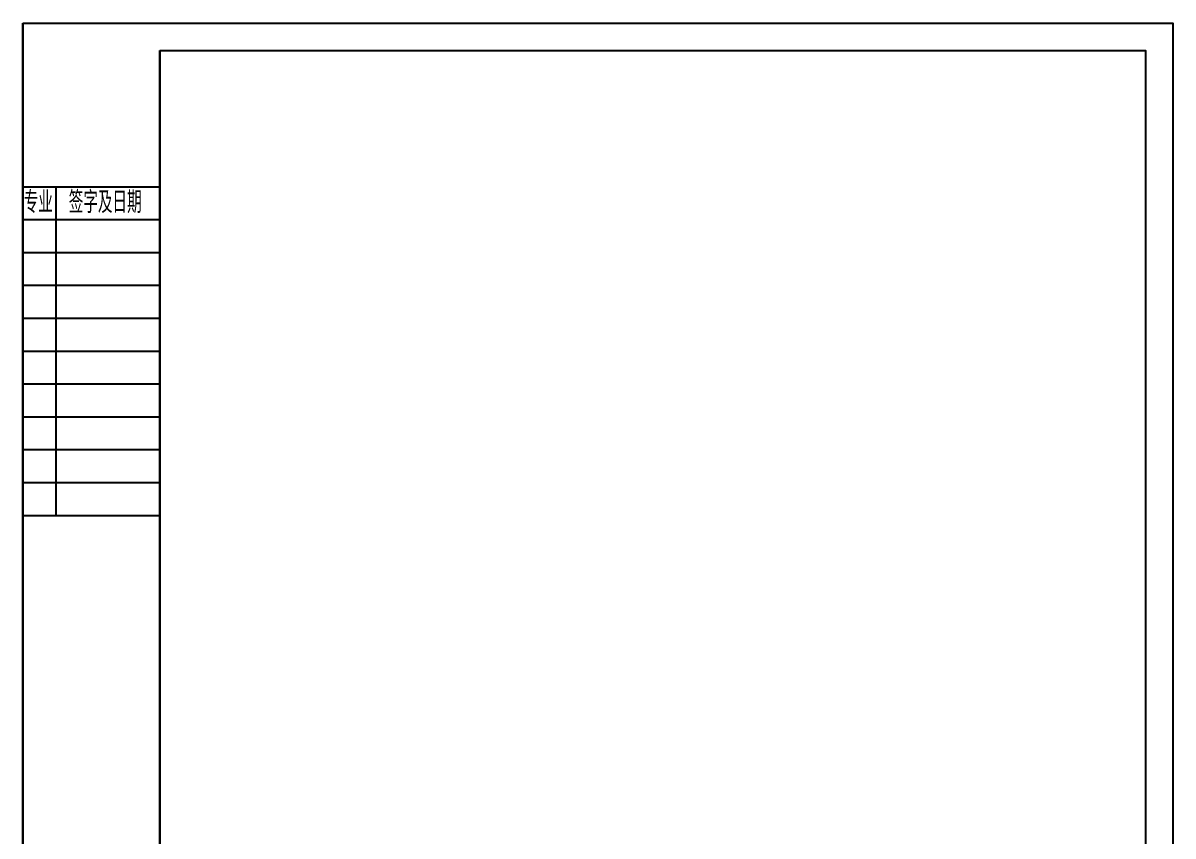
# Model space of a CAD drawing. Extents: x 2845 to 3055, y -2382 to -2085.
# Drawn here: x 2845 to 3055, y -2233.3 to -2084.8 of the extents above; entities that cross this region are included whole.
import ezdxf

# ---------------------------------------------------------------- set-up
doc = ezdxf.new("R2010")
doc.units = 0
doc.header["$LTSCALE"] = 500
doc.header["$MEASUREMENT"] = 0
doc.layers.get('0').update_dxf_attribs({"linetype": 'CONTINUOUS'})
for name, color, linetype in [('red', 1, 'CONTINUOUS'), ('内层矩形', 1, 'CONTINUOUS'), ('外层矩形', 1, 'CONTINUOUS')]:
    doc.layers.add(name, color=color, linetype=linetype)
doc.styles.add('TSSD_Dimension', font='Tssdeng.shx', dxfattribs={"width": 0.7, "bigfont": 'tssdchn.shx'})

msp = doc.modelspace()

# ---------------------------------------------------------------- linework, layer by layer
at = {"ltscale": 5}
for p, q in [((2845.01, -2084.77), (2845.01, -2381.77)), ((3055.01, -2084.77), (3055.01, -2381.77))]:
    msp.add_line(p, q, dxfattribs=at)
at = {"ltscale": 10}
for p, q in [((2845.01, -2084.77), (3055.01, -2084.77)), ((2870.01, -2114.74), (2845.01, -2114.74)), ((2851.01, -2114.74), (2851.01, -2174.74)), ((2870.01, -2120.74), (2845.01, -2120.74)), ((2870.01, -2126.74), (2845.01, -2126.74)), ((2870.01, -2132.74), (2845.01, -2132.74)), ((2870.01, -2138.74), (2845.01, -2138.74)), ((2870.01, -2144.74), (2845.01, -2144.74)), ((2870.01, -2150.74), (2845.01, -2150.74)), ((2870.01, -2156.74), (2845.01, -2156.74)), ((2870.01, -2162.74), (2845.01, -2162.74)), ((2870.01, -2168.74), (2845.01, -2168.74)), ((2845.01, -2174.74), (2870.01, -2174.74))]:
    msp.add_line(p, q, dxfattribs=at)
at = {"layer": 'red', "ltscale": 10}
for p, q in [((2870.01, -2089.77), (2870.01, -2376.77)), ((2870.01, -2089.77), (3050.01, -2089.77)), ((3050.01, -2089.77), (3050.01, -2376.77))]:
    msp.add_line(p, q, dxfattribs=at)
at = {"layer": '内层矩形'}
msp.add_lwpolyline([(2870.01, -2089.77), (3050.01, -2089.77), (3050.01, -2376.77), (2870.01, -2376.77)], close=True, dxfattribs=at)
at = {"layer": '外层矩形'}
msp.add_lwpolyline([(2845.01, -2084.77), (3055.01, -2084.77), (3055.01, -2381.77), (2845.01, -2381.77)], close=True, dxfattribs=at)

# ---------------------------------------------------------------- texts
at = {"ltscale": 10, "style": 'TSSD_Dimension', "width": 0.7}
for s, p in [('专业', (2845.14, -2119.49)), ('签字及日期', (2853.37, -2119.49))]:
    msp.add_text(s, height=4, dxfattribs=at).set_placement(p)

doc.saveas('drawing.dxf')
